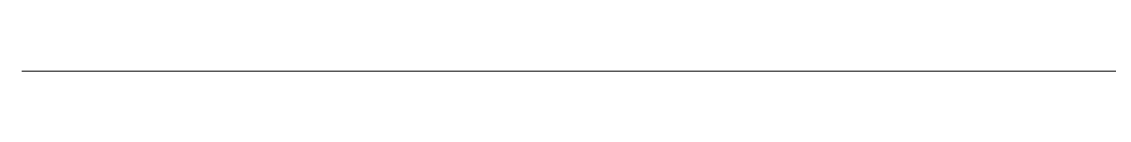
# Model space of a CAD drawing. Header units: metres. Extents: x 0 to 105485, y 0 to 425721.
# Drawn here: x 104957.585 to 104958.41, y 425444.9 to 425444.9 of the extents above; entities that cross this region are included whole.
import ezdxf

# ---------------------------------------------------------------- set-up
doc = ezdxf.new("R2010")
doc.units = ezdxf.units.M
doc.header["$MEASUREMENT"] = 0
doc.layers.add('B-XX-MO-ONDERZOEK_SONDERING-G', color=90, linetype='Continuous', lineweight=18)

msp = doc.modelspace()

# ---------------------------------------------------------------- linework, layer by layer
at = {"layer": 'B-XX-MO-ONDERZOEK_SONDERING-G', "color": 0, "true_color": 0xd62828}
for points in [[(104957.585, 425444.9, 3.381), (104957.6073, 425444.9, 3.361), (104957.6397, 425444.9, 3.341), (104957.6589, 425444.9, 3.321), (104957.7308, 425444.9, 3.301), (104957.7726, 425444.9, 3.281), (104957.8063, 425444.9, 3.261), (104957.8166, 425444.9, 3.241), (104957.8221, 425444.9, 3.221), (104957.8258, 425444.9, 3.201), (104957.8269, 425444.9, 3.181), (104957.8243, 425444.9, 3.161), (104957.8245, 425444.9, 3.141), (104957.8213, 425444.9, 3.121), (104957.8191, 425444.9, 3.101), (104957.8154, 425444.9, 3.081), (104957.8117, 425444.9, 3.061), (104957.8053, 425444.9, 3.041), (104957.7992, 425444.9, 3.021), (104957.7901, 425444.9, 3.001), (104957.7775, 425444.9, 2.981), (104957.7665, 425444.9, 2.961), (104957.7547, 425444.9, 2.941), (104957.7435, 425444.9, 2.921), (104957.7332, 425444.9, 2.901), (104957.7243, 425444.9, 2.881), (104957.716, 425444.9, 2.861), (104957.709, 425444.9, 2.841), (104957.7029, 425444.9, 2.821), (104957.6973, 425444.9, 2.801), (104957.6913, 425444.9, 2.781), (104957.6865, 425444.9, 2.761), (104957.6814, 425444.9, 2.741), (104957.6771, 425444.9, 2.721), (104957.6728, 425444.9, 2.701), (104957.6696, 425444.9, 2.681), (104957.6669, 425444.9, 2.661), (104957.6662, 425444.9, 2.641), (104957.6681, 425444.9, 2.621), (104957.6692, 425444.9, 2.601), (104957.664, 425444.9, 2.581), (104957.6588, 425444.9, 2.561), (104957.6578, 425444.9, 2.541), (104957.6569, 425444.9, 2.521), (104957.6559, 425444.9, 2.501), (104957.6567, 425444.9, 2.481), (104957.6585, 425444.9, 2.461), (104957.6592, 425444.9, 2.441), (104957.6636, 425444.9, 2.421), (104957.6651, 425444.9, 2.401), (104957.7171, 425444.9, 2.381), (104957.8104, 425444.9, 2.361), (104957.8467, 425444.9, 2.341), (104957.8924, 425444.9, 2.321), (104957.9772, 425444.9, 2.301), (104957.9591, 425444.9, 2.281), (104957.909, 425444.9, 2.261), (104957.859, 425444.9, 2.241), (104957.848, 425444.9, 2.221), (104957.837, 425444.9, 2.201), (104957.826, 425444.9, 2.181), (104957.8421, 425444.9, 2.161), (104957.8565, 425444.9, 2.141), (104957.8757, 425444.9, 2.121), (104957.9206, 425444.9, 2.101), (104957.9448, 425444.9, 2.081), (104957.9726, 425444.9, 2.061), (104958.0012, 425444.9, 2.041), (104958.0232, 425444.9, 2.021), (104958.0485, 425444.9, 2.001), (104958.0758, 425444.9, 1.981), (104958.1048, 425444.9, 1.961), (104958.1425, 425444.9, 1.941), (104958.1971, 425444.9, 1.921), (104958.2884, 425444.9, 1.901), (104958.3641, 425444.9, 1.881), (104958.3866, 425444.9, 1.861), (104958.3642, 425444.9, 1.841), (104958.3167, 425444.9, 1.821), (104958.2527, 425444.9, 1.801), (104958.1865, 425444.9, 1.781), (104958.1014, 425444.9, 1.761), (104958.0256, 425444.9, 1.741), (104957.9538, 425444.9, 1.721), (104957.8901, 425444.9, 1.701), (104957.8372, 425444.9, 1.681), (104957.7928, 425444.9, 1.661), (104957.7498, 425444.9, 1.641), (104957.7058, 425444.9, 1.621), (104957.6715, 425444.9, 1.601), (104957.6465, 425444.9, 1.581), (104957.6451, 425444.9, 1.561), (104957.6437, 425444.9, 1.541), (104957.6423, 425444.9, 1.521), (104957.6699, 425444.9, 1.501), (104957.7044, 425444.9, 1.481), (104957.7281, 425444.9, 1.461), (104957.7192, 425444.9, 1.441), (104957.6949, 425444.9, 1.421), (104957.6677, 425444.9, 1.401), (104957.6444, 425444.9, 1.381), (104957.6317, 425444.9, 1.361), (104957.6225, 425444.9, 1.341), (104957.6151, 425444.9, 1.321), (104957.6096, 425444.9, 1.301), (104957.6092, 425444.9, 1.281), (104957.6088, 425444.9, 1.261), (104957.6084, 425444.9, 1.241), (104957.6098, 425444.9, 1.221), (104957.609, 425444.9, 1.201), (104957.6085, 425444.9, 1.181), (104957.6066, 425444.9, 1.161), (104957.6092, 425444.9, 1.141), (104957.6117, 425444.9, 1.121), (104957.6142, 425444.9, 1.101), (104957.6249, 425444.9, 1.081), (104957.6357, 425444.9, 1.061), (104957.6605, 425444.9, 1.041), (104957.6774, 425444.9, 1.021), (104957.6771, 425444.9, 1.001), (104957.6596, 425444.9, 0.981), (104957.6538, 425444.9, 0.961), (104957.648, 425444.9, 0.941), (104957.6422, 425444.9, 0.921), (104957.6373, 425444.9, 0.901), (104957.6324, 425444.9, 0.881), (104957.6274, 425444.9, 0.861), (104957.626, 425444.9, 0.841), (104957.6246, 425444.9, 0.821), (104957.6167, 425444.9, 0.801), (104957.6105, 425444.9, 0.781), (104957.609, 425444.9, 0.761), (104957.6096, 425444.9, 0.741), (104957.6107, 425444.9, 0.721), (104957.6118, 425444.9, 0.701), (104957.6132, 425444.9, 0.681), (104957.6197, 425444.9, 0.661), (104957.7372, 425444.9, 0.641), (104957.7464, 425444.9, 0.621), (104957.7429, 425444.9, 0.601), (104957.7393, 425444.9, 0.581), (104957.7357, 425444.9, 0.561), (104957.7434, 425444.9, 0.541), (104957.7681, 425444.9, 0.521), (104957.8417, 425444.9, 0.501), (104957.7826, 425444.9, 0.481), (104957.7689, 425444.9, 0.461), (104957.7687, 425444.9, 0.441), (104957.7685, 425444.9, 0.421), (104957.7682, 425444.9, 0.401), (104957.9414, 425444.9, 0.381), (104957.989, 425444.9, 0.361), (104957.9362, 425444.9, 0.341), (104957.888, 425444.9, 0.321), (104957.8381, 425444.9, 0.301), (104957.7815, 425444.9, 0.281), (104957.744, 425444.9, 0.261), (104957.7049, 425444.9, 0.241), (104957.7033, 425444.9, 0.221), (104957.683, 425444.9, 0.201), (104957.672, 425444.9, 0.181), (104957.6282, 425444.9, 0.161), (104957.609, 425444.9, 0.141), (104957.6071, 425444.9, 0.121), (104957.6052, 425444.9, 0.101), (104957.6033, 425444.9, 0.081), (104957.6037, 425444.9, 0.061), (104957.6876, 425444.9, 0.041), (104957.7414, 425444.9, 0.021), (104957.7425, 425444.9, 0.001), (104957.7224, 425444.9, -0.019), (104957.7121, 425444.9, -0.038), (104957.7078, 425444.9, -0.058), (104957.673, 425444.9, -0.078), (104957.6327, 425444.9, -0.098), (104957.6253, 425444.9, -0.118), (104957.6179, 425444.9, -0.138), (104957.6158, 425444.9, -0.158), (104957.6137, 425444.9, -0.178), (104957.6116, 425444.9, -0.198), (104957.6108, 425444.9, -0.218), (104957.611, 425444.9, -0.238), (104957.6107, 425444.9, -0.258), (104957.6118, 425444.9, -0.278), (104957.6167, 425444.9, -0.298), (104957.6778, 425444.9, -0.318), (104957.7065, 425444.9, -0.338), (104957.7132, 425444.9, -0.358), (104957.6765, 425444.9, -0.378), (104957.653, 425444.9, -0.398), (104957.6292, 425444.9, -0.418), (104957.6185, 425444.9, -0.438), (104957.6113, 425444.9, -0.458), (104957.6091, 425444.9, -0.478), (104957.607, 425444.9, -0.498), (104957.6059, 425444.9, -0.518), (104957.6049, 425444.9, -0.538), (104957.6038, 425444.9, -0.558), (104957.6047, 425444.9, -0.578), (104957.606, 425444.9, -0.598), (104957.6077, 425444.9, -0.618), (104957.6092, 425444.9, -0.638), (104957.611, 425444.9, -0.658), (104957.6098, 425444.9, -0.678), (104957.6079, 425444.9, -0.698), (104957.6099, 425444.9, -0.718), (104957.6106, 425444.9, -0.738), (104957.6116, 425444.9, -0.758), (104957.6302, 425444.9, -0.778), (104957.6379, 425444.9, -0.798), (104957.6392, 425444.9, -0.818), (104957.6406, 425444.9, -0.838), (104957.6175, 425444.9, -0.858), (104957.6115, 425444.9, -0.878), (104957.6118, 425444.9, -0.898), (104957.611, 425444.9, -0.918), (104957.6125, 425444.9, -0.938), (104957.6142, 425444.9, -0.958), (104957.6178, 425444.9, -0.978), (104957.6189, 425444.9, -0.998), (104957.6184, 425444.9, -1.018), (104957.6285, 425444.9, -1.038), (104957.6413, 425444.9, -1.058), (104957.6408, 425444.9, -1.078), (104957.6246, 425444.9, -1.098), (104957.6138, 425444.9, -1.118), (104957.6125, 425444.9, -1.138), (104957.6126, 425444.9, -1.158), (104957.6115, 425444.9, -1.178), (104957.6105, 425444.9, -1.198), (104957.6107, 425444.9, -1.218), (104957.6111, 425444.9, -1.238), (104957.6104, 425444.9, -1.258), (104957.6115, 425444.9, -1.278), (104957.6111, 425444.9, -1.298), (104957.6086, 425444.9, -1.318), (104957.6064, 425444.9, -1.338), (104957.6037, 425444.9, -1.358), (104957.601, 425444.9, -1.378), (104957.5985, 425444.9, -1.398), (104957.5978, 425444.9, -1.418), (104957.5981, 425444.9, -1.438), (104957.5984, 425444.9, -1.458), (104957.5991, 425444.9, -1.478), (104957.6007, 425444.9, -1.498), (104957.6029, 425444.9, -1.518), (104957.6048, 425444.9, -1.538), (104957.6052, 425444.9, -1.558), (104957.6048, 425444.9, -1.578), (104957.6045, 425444.9, -1.598), (104957.6044, 425444.9, -1.618), (104957.6044, 425444.9, -1.638), (104957.6044, 425444.9, -1.658), (104957.6049, 425444.9, -1.678), (104957.6056, 425444.9, -1.698), (104957.6063, 425444.9, -1.718), (104957.6066, 425444.9, -1.738), (104957.6067, 425444.9, -1.758), (104957.6074, 425444.9, -1.778), (104957.6071, 425444.9, -1.798), (104957.6076, 425444.9, -1.818), (104957.6087, 425444.9, -1.838), (104957.6098, 425444.9, -1.858), (104957.6113, 425444.9, -1.878), (104957.6143, 425444.9, -1.898), (104957.6156, 425444.9, -1.918), (104957.6173, 425444.9, -1.938), (104957.6151, 425444.9, -1.958), (104957.6151, 425444.9, -1.978), (104957.6174, 425444.9, -1.998), (104957.6201, 425444.9, -2.018), (104957.6187, 425444.9, -2.038), (104957.6146, 425444.9, -2.058), (104957.6138, 425444.9, -2.078), (104957.613, 425444.9, -2.098), (104957.6121, 425444.9, -2.118), (104957.6137, 425444.9, -2.138), (104957.6161, 425444.9, -2.158), (104957.6162, 425444.9, -2.178), (104957.6163, 425444.9, -2.198), (104957.6185, 425444.9, -2.218), (104957.6269, 425444.9, -2.238), (104957.6377, 425444.9, -2.258), (104957.6502, 425444.9, -2.278), (104957.6455, 425444.9, -2.298), (104957.6366, 425444.9, -2.318), (104957.6282, 425444.9, -2.338), (104957.626, 425444.9, -2.358), (104957.6228, 425444.9, -2.378), (104957.6312, 425444.9, -2.398), (104957.6217, 425444.9, -2.418), (104957.6201, 425444.9, -2.438), (104957.6182, 425444.9, -2.458), (104957.6175, 425444.9, -2.478), (104957.6166, 425444.9, -2.498), (104957.6165, 425444.9, -2.518), (104957.617, 425444.9, -2.538), (104957.6165, 425444.9, -2.558), (104957.6165, 425444.9, -2.578), (104957.6153, 425444.9, -2.598), (104957.614, 425444.9, -2.618), (104957.6135, 425444.9, -2.638), (104957.6132, 425444.9, -2.658), (104957.6134, 425444.9, -2.678), (104957.6155, 425444.9, -2.698), (104957.6187, 425444.9, -2.718), (104957.62, 425444.9, -2.738), (104957.6224, 425444.9, -2.758), (104957.6212, 425444.9, -2.778), (104957.6202, 425444.9, -2.798), (104957.6177, 425444.9, -2.818), (104957.617, 425444.9, -2.838), (104957.6169, 425444.9, -2.858), (104957.6163, 425444.9, -2.878), (104957.6413, 425444.9, -2.898), (104957.6294, 425444.9, -2.918), (104957.6268, 425444.9, -2.938), (104957.6243, 425444.9, -2.958), (104957.6217, 425444.9, -2.978), (104957.6235, 425444.9, -2.998), (104957.6227, 425444.9, -3.018), (104957.6209, 425444.9, -3.038), (104957.6221, 425444.9, -3.058), (104957.6251, 425444.9, -3.078), (104957.6275, 425444.9, -3.098), (104957.6286, 425444.9, -3.118), (104957.6295, 425444.9, -3.138), (104957.6302, 425444.9, -3.158), (104957.7419, 425444.9, -3.178), (104957.8189, 425444.9, -3.198), (104957.8078, 425444.9, -3.218), (104957.8226, 425444.9, -3.238), (104957.7723, 425444.9, -3.258), (104957.726, 425444.9, -3.278), (104957.6796, 425444.9, -3.298), (104957.6333, 425444.9, -3.318), (104957.6329, 425444.9, -3.338), (104957.6333, 425444.9, -3.358), (104957.6349, 425444.9, -3.378), (104957.6333, 425444.9, -3.398), (104957.6344, 425444.9, -3.418), (104957.6379, 425444.9, -3.438), (104957.6383, 425444.9, -3.458), (104957.6375, 425444.9, -3.478), (104957.6372, 425444.9, -3.498), (104957.636, 425444.9, -3.518), (104957.6352, 425444.9, -3.538), (104957.6312, 425444.9, -3.558), (104957.6265, 425444.9, -3.578), (104957.6235, 425444.9, -3.598), (104957.6232, 425444.9, -3.618), (104957.6221, 425444.9, -3.638), (104957.6212, 425444.9, -3.658), (104957.6216, 425444.9, -3.678), (104957.6214, 425444.9, -3.698), (104957.6211, 425444.9, -3.718), (104957.6218, 425444.9, -3.738), (104957.6222, 425444.9, -3.758), (104957.6228, 425444.9, -3.778), (104957.6241, 425444.9, -3.798), (104957.6226, 425444.9, -3.818), (104957.6235, 425444.9, -3.838), (104957.624, 425444.9, -3.858), (104957.6247, 425444.9, -3.878), (104957.6293, 425444.9, -3.898), (104957.63, 425444.9, -3.918), (104957.6278, 425444.9, -3.938), (104957.629, 425444.9, -3.958), (104957.6326, 425444.9, -3.978), (104957.6378, 425444.9, -3.998), (104957.6415, 425444.9, -4.018), (104957.6428, 425444.9, -4.038), (104957.6359, 425444.9, -4.058), (104957.634, 425444.9, -4.078), (104957.6333, 425444.9, -4.098), (104957.6325, 425444.9, -4.118), (104957.6326, 425444.9, -4.138), (104957.6308, 425444.9, -4.158), (104957.6269, 425444.9, -4.178), (104957.6236, 425444.9, -4.198), (104957.6223, 425444.9, -4.218), (104957.6212, 425444.9, -4.238), (104957.6213, 425444.9, -4.258), (104957.6213, 425444.9, -4.278), (104957.6209, 425444.9, -4.298), (104957.6207, 425444.9, -4.318), (104957.6203, 425444.9, -4.338), (104957.6204, 425444.9, -4.358), (104957.6204, 425444.9, -4.378), (104957.6207, 425444.9, -4.398), (104957.6211, 425444.9, -4.418), (104957.6213, 425444.9, -4.438), (104957.623, 425444.9, -4.458), (104957.6258, 425444.9, -4.478), (104957.6289, 425444.9, -4.498), (104957.6317, 425444.9, -4.518), (104957.633, 425444.9, -4.538), (104957.6315, 425444.9, -4.557), (104957.6297, 425444.9, -4.577), (104957.6277, 425444.9, -4.597), (104957.6278, 425444.9, -4.617), (104957.6276, 425444.9, -4.637), (104957.6262, 425444.9, -4.657), (104957.6272, 425444.9, -4.677), (104957.629, 425444.9, -4.697), (104957.6312, 425444.9, -4.717), (104957.6375, 425444.9, -4.737), (104957.6426, 425444.9, -4.757), (104957.6525, 425444.9, -4.777), (104957.65, 425444.9, -4.797), (104957.6455, 425444.9, -4.817), (104957.6423, 425444.9, -4.837), (104957.6419, 425444.9, -4.857), (104957.639, 425444.9, -4.877), (104957.6366, 425444.9, -4.897), (104957.6375, 425444.9, -4.917), (104957.6408, 425444.9, -4.937), (104957.6397, 425444.9, -4.957), (104957.6388, 425444.9, -4.977), (104957.6375, 425444.9, -4.997), (104957.6388, 425444.9, -5.017), (104957.6408, 425444.9, -5.037), (104957.6411, 425444.9, -5.057), (104957.6388, 425444.9, -5.077), (104957.6361, 425444.9, -5.097), (104957.635, 425444.9, -5.117), (104957.635, 425444.9, -5.137), (104957.6364, 425444.9, -5.157), (104957.6374, 425444.9, -5.177), (104957.6363, 425444.9, -5.197), (104957.6376, 425444.9, -5.217), (104957.64, 425444.9, -5.237), (104957.6423, 425444.9, -5.257), (104957.6441, 425444.9, -5.277), (104957.6454, 425444.9, -5.297), (104957.6439, 425444.9, -5.317), (104957.6424, 425444.9, -5.337), (104957.6408, 425444.9, -5.357), (104957.6436, 425444.9, -5.377), (104957.6441, 425444.9, -5.397), (104957.6435, 425444.9, -5.417), (104957.6406, 425444.9, -5.437), (104957.6383, 425444.9, -5.457), (104957.6368, 425444.9, -5.477), (104957.6395, 425444.9, -5.497), (104957.6478, 425444.9, -5.517), (104957.6595, 425444.9, -5.537), (104957.6644, 425444.9, -5.557), (104957.6577, 425444.9, -5.577), (104957.6444, 425444.9, -5.597), (104957.6409, 425444.9, -5.617), (104957.6436, 425444.9, -5.637), (104957.644, 425444.9, -5.657), (104957.6425, 425444.9, -5.677), (104957.6366, 425444.9, -5.697), (104957.6329, 425444.9, -5.717), (104957.6322, 425444.9, -5.737), (104957.6299, 425444.9, -5.757), (104957.6262, 425444.9, -5.777), (104957.625, 425444.9, -5.797), (104957.6261, 425444.9, -5.817), (104957.626, 425444.9, -5.837), (104957.627, 425444.9, -5.857), (104957.6354, 425444.9, -5.877), (104957.6475, 425444.9, -5.897), (104957.6653, 425444.9, -5.917), (104957.6691, 425444.9, -5.937), (104957.6708, 425444.9, -5.957), (104957.6766, 425444.9, -5.977), (104957.6823, 425444.9, -5.997), (104957.6881, 425444.9, -6.017), (104957.695, 425444.9, -6.037), (104957.6937, 425444.9, -6.057), (104957.7062, 425444.9, -6.077), (104957.7705, 425444.9, -6.097), (104957.8434, 425444.9, -6.117), (104957.8617, 425444.9, -6.137), (104957.8579, 425444.9, -6.157), (104957.8718, 425444.9, -6.177), (104957.9195, 425444.9, -6.197), (104957.9457, 425444.9, -6.217), (104957.913, 425444.9, -6.237), (104957.8664, 425444.9, -6.257), (104957.8487, 425444.9, -6.277), (104957.8433, 425444.9, -6.297), (104957.8378, 425444.9, -6.317), (104957.8323, 425444.9, -6.337), (104957.8329, 425444.9, -6.357), (104957.8402, 425444.9, -6.377), (104957.8002, 425444.9, -6.397), (104957.7625, 425444.9, -6.417), (104957.7246, 425444.9, -6.437), (104957.6943, 425444.9, -6.457), (104957.6937, 425444.9, -6.477), (104957.6931, 425444.9, -6.497), (104957.6925, 425444.9, -6.517), (104957.728, 425444.9, -6.537), (104957.7537, 425444.9, -6.557), (104957.7562, 425444.9, -6.577), (104957.7682, 425444.9, -6.597), (104957.7812, 425444.9, -6.617), (104957.7848, 425444.9, -6.637), (104957.7798, 425444.9, -6.657), (104957.7805, 425444.9, -6.677), (104957.7812, 425444.9, -6.697), (104957.7819, 425444.9, -6.717), (104957.8102, 425444.9, -6.737), (104957.8385, 425444.9, -6.757), (104957.8595, 425444.9, -6.777), (104957.8661, 425444.9, -6.797), (104957.8571, 425444.9, -6.817), (104957.8535, 425444.9, -6.837), (104957.868, 425444.9, -6.857), (104957.8925, 425444.9, -6.877), (104957.9316, 425444.9, -6.897), (104957.9901, 425444.9, -6.917), (104958.0528, 425444.9, -6.937), (104958.0762, 425444.9, -6.957), (104958.0762, 425444.9, -6.977), (104958.0107, 425444.9, -6.997), (104957.9041, 425444.9, -7.017), (104957.8444, 425444.9, -7.037), (104957.8136, 425444.9, -7.057), (104957.7973, 425444.9, -7.077), (104957.7827, 425444.9, -7.097), (104957.7524, 425444.9, -7.117), (104957.7321, 425444.9, -7.137), (104957.7158, 425444.9, -7.157), (104957.7125, 425444.9, -7.177), (104957.7076, 425444.9, -7.197), (104957.7039, 425444.9, -7.217), (104957.6984, 425444.9, -7.237), (104957.6897, 425444.9, -7.257), (104957.6822, 425444.9, -7.277), (104957.6785, 425444.9, -7.297), (104957.6742, 425444.9, -7.317), (104957.6694, 425444.9, -7.337), (104957.6678, 425444.9, -7.357), (104957.668, 425444.9, -7.377), (104957.6697, 425444.9, -7.397), (104957.6783, 425444.9, -7.417), (104957.6947, 425444.9, -7.437), (104957.707, 425444.9, -7.457), (104957.7141, 425444.9, -7.477), (104957.702, 425444.9, -7.497), (104957.6795, 425444.9, -7.517), (104957.6736, 425444.9, -7.537), (104957.6644, 425444.9, -7.557), (104957.6599, 425444.9, -7.577), (104957.6567, 425444.9, -7.597), (104957.6535, 425444.9, -7.617), (104957.6508, 425444.9, -7.637), (104957.6519, 425444.9, -7.657), (104957.6523, 425444.9, -7.677), (104957.6543, 425444.9, -7.697), (104957.6567, 425444.9, -7.717), (104957.6574, 425444.9, -7.737), (104957.6581, 425444.9, -7.757), (104957.6596, 425444.9, -7.777), (104957.6583, 425444.9, -7.797), (104957.6602, 425444.9, -7.817), (104957.661, 425444.9, -7.837), (104957.6623, 425444.9, -7.857), (104957.6605, 425444.9, -7.877), (104957.658, 425444.9, -7.897), (104957.6557, 425444.9, -7.917), (104957.6551, 425444.9, -7.937), (104957.6573, 425444.9, -7.957), (104957.6595, 425444.9, -7.977), (104957.6598, 425444.9, -7.997), (104957.6589, 425444.9, -8.017), (104957.6661, 425444.9, -8.037), (104957.6787, 425444.9, -8.057), (104957.6753, 425444.9, -8.077), (104957.6667, 425444.9, -8.097), (104957.6564, 425444.9, -8.117), (104957.6568, 425444.9, -8.137), (104957.6559, 425444.9, -8.157), (104957.6567, 425444.9, -8.177), (104957.6587, 425444.9, -8.197), (104957.6586, 425444.9, -8.217), (104957.658, 425444.9, -8.237), (104957.6565, 425444.9, -8.257), (104957.6558, 425444.9, -8.277), (104957.6559, 425444.9, -8.297), (104957.6569, 425444.9, -8.317), (104957.6576, 425444.9, -8.337), (104957.6546, 425444.9, -8.357), (104957.6524, 425444.9, -8.377), (104957.6515, 425444.9, -8.397), (104957.6495, 425444.9, -8.417), (104957.6483, 425444.9, -8.437), (104957.6464, 425444.9, -8.457), (104957.6451, 425444.9, -8.477), (104957.6452, 425444.9, -8.497), (104957.6437, 425444.9, -8.517), (104957.6412, 425444.9, -8.537), (104957.6416, 425444.9, -8.557), (104957.6427, 425444.9, -8.577), (104957.6447, 425444.9, -8.597), (104957.6475, 425444.9, -8.617), (104957.6558, 425444.9, -8.637), (104957.6612, 425444.9, -8.657), (104957.6607, 425444.9, -8.677), (104957.6607, 425444.9, -8.697), (104957.6576, 425444.9, -8.717), (104957.6559, 425444.9, -8.737), (104957.6542, 425444.9, -8.757), (104957.6563, 425444.9, -8.777), (104957.6568, 425444.9, -8.797), (104957.6556, 425444.9, -8.817), (104957.6536, 425444.9, -8.837), (104957.6531, 425444.9, -8.857), (104957.6522, 425444.9, -8.877), (104957.6541, 425444.9, -8.897), (104957.6548, 425444.9, -8.917), (104957.6559, 425444.9, -8.937), (104957.6568, 425444.9, -8.957), (104957.6523, 425444.9, -8.977), (104957.6506, 425444.9, -8.997), (104957.6498, 425444.9, -9.017), (104957.649, 425444.9, -9.037), (104957.6491, 425444.9, -9.057), (104957.6485, 425444.9, -9.077), (104957.6476, 425444.9, -9.097), (104957.6459, 425444.9, -9.117), (104957.6459, 425444.9, -9.137), (104957.6445, 425444.9, -9.157), (104957.6443, 425444.9, -9.177), (104957.6448, 425444.9, -9.197), (104957.6439, 425444.9, -9.217), (104957.6431, 425444.9, -9.237), (104957.6427, 425444.9, -9.257), (104957.6409, 425444.9, -9.277), (104957.6399, 425444.9, -9.297), (104957.6386, 425444.9, -9.317), (104957.6374, 425444.9, -9.337), (104957.6359, 425444.9, -9.357), (104957.6335, 425444.9, -9.377), (104957.6323, 425444.9, -9.397), (104957.633, 425444.9, -9.417), (104957.6337, 425444.9, -9.437), (104957.633, 425444.9, -9.457), (104957.6316, 425444.9, -9.477), (104957.6316, 425444.9, -9.497), (104957.6326, 425444.9, -9.517), (104957.6325, 425444.9, -9.537), (104957.6335, 425444.9, -9.557), (104957.6342, 425444.9, -9.577), (104957.6341, 425444.9, -9.597), (104957.6338, 425444.9, -9.617), (104957.6328, 425444.9, -9.637), (104957.6334, 425444.9, -9.657), (104957.6329, 425444.9, -9.677), (104957.6322, 425444.9, -9.697), (104957.6314, 425444.9, -9.717), (104957.6299, 425444.9, -9.737), (104957.6295, 425444.9, -9.757), (104957.6289, 425444.9, -9.777), (104957.6289, 425444.9, -9.797), (104957.6296, 425444.9, -9.817), (104957.6301, 425444.9, -9.837), (104957.6305, 425444.9, -9.857), (104957.6306, 425444.9, -9.877), (104957.6306, 425444.9, -9.897), (104957.6307, 425444.9, -9.917), (104957.6311, 425444.9, -9.937), (104957.6324, 425444.9, -9.957), (104957.6335, 425444.9, -9.977), (104957.6342, 425444.9, -9.997), (104957.6342, 425444.9, -10.016), (104957.6349, 425444.9, -10.036), (104957.6358, 425444.9, -10.056), (104957.6361, 425444.9, -10.076), (104957.6365, 425444.9, -10.096), (104957.6372, 425444.9, -10.116), (104957.6372, 425444.9, -10.136), (104957.6372, 425444.9, -10.156), (104957.6373, 425444.9, -10.176), (104957.6379, 425444.9, -10.196), (104957.6375, 425444.9, -10.216), (104957.6371, 425444.9, -10.236), (104957.6372, 425444.9, -10.256), (104957.6381, 425444.9, -10.276), (104957.6392, 425444.9, -10.296), (104957.6392, 425444.9, -10.316), (104957.639, 425444.9, -10.336), (104957.64, 425444.9, -10.356), (104957.6407, 425444.9, -10.376), (104957.641, 425444.9, -10.396), (104957.6405, 425444.9, -10.416), (104957.6402, 425444.9, -10.436), (104957.6389, 425444.9, -10.456), (104957.6373, 425444.9, -10.476), (104957.6366, 425444.9, -10.496), (104957.6352, 425444.9, -10.516), (104957.6351, 425444.9, -10.536), (104957.6352, 425444.9, -10.556), (104957.6359, 425444.9, -10.576), (104957.6364, 425444.9, -10.596), (104957.6368, 425444.9, -10.616), (104957.637, 425444.9, -10.636), (104957.6375, 425444.9, -10.656), (104957.6377, 425444.9, -10.676), (104957.6374, 425444.9, -10.696), (104957.6378, 425444.9, -10.716), (104957.6381, 425444.9, -10.736), (104957.639, 425444.9, -10.756), (104957.6401, 425444.9, -10.776), (104957.6418, 425444.9, -10.796), (104957.6435, 425444.9, -10.816), (104957.6449, 425444.9, -10.836), (104957.6454, 425444.9, -10.856), (104957.645, 425444.9, -10.876), (104957.6445, 425444.9, -10.896), (104957.6441, 425444.9, -10.916), (104957.6438, 425444.9, -10.936), (104957.6434, 425444.9, -10.956), (104957.6419, 425444.9, -10.976), (104957.641, 425444.9, -10.996), (104957.6398, 425444.9, -11.016), (104957.6376, 425444.9, -11.036), (104957.6363, 425444.9, -11.056), (104957.6345, 425444.9, -11.076), (104957.6344, 425444.9, -11.096), (104957.6351, 425444.9, -11.116), (104957.6349, 425444.9, -11.136), (104957.6349, 425444.9, -11.156), (104957.6349, 425444.9, -11.176), (104957.6352, 425444.9, -11.196), (104957.6352, 425444.9, -11.216), (104957.6359, 425444.9, -11.236), (104957.6348, 425444.9, -11.256), (104957.6343, 425444.9, -11.276), (104957.6339, 425444.9, -11.296), (104957.6334, 425444.9, -11.316), (104957.6335, 425444.9, -11.336), (104957.6367, 425444.9, -11.356), (104957.638, 425444.9, -11.376), (104957.6398, 425444.9, -11.396), (104957.6398, 425444.9, -11.416), (104957.6404, 425444.9, -11.436), (104957.6399, 425444.9, -11.456), (104957.6401, 425444.9, -11.476), (104957.6402, 425444.9, -11.496), (104957.6405, 425444.9, -11.516), (104957.6409, 425444.9, -11.536), (104957.6415, 425444.9, -11.556), (104957.6422, 425444.9, -11.576), (104957.6439, 425444.9, -11.596), (104957.6443, 425444.9, -11.616), (104957.6441, 425444.9, -11.636), (104957.6457, 425444.9, -11.656), (104957.6458, 425444.9, -11.676), (104957.646, 425444.9, -11.696), (104957.6465, 425444.9, -11.716), (104957.6471, 425444.9, -11.736), (104957.648, 425444.9, -11.756), (104957.6487, 425444.9, -11.776), (104957.6505, 425444.9, -11.796), (104957.6513, 425444.9, -11.816), (104957.6521, 425444.9, -11.836), (104957.6537, 425444.9, -11.856), (104957.6566, 425444.9, -11.876), (104957.6582, 425444.9, -11.896), (104957.6584, 425444.9, -11.916), (104957.6592, 425444.9, -11.936), (104957.6618, 425444.9, -11.956), (104957.663, 425444.9, -11.976), (104957.6658, 425444.9, -11.996), (104957.6724, 425444.9, -12.016), (104957.6773, 425444.9, -12.036), (104957.674, 425444.9, -12.056), (104957.6739, 425444.9, -12.076), (104957.6739, 425444.9, -12.096), (104957.6738, 425444.9, -12.116), (104957.6934, 425444.9, -12.136), (104957.6968, 425444.9, -12.156), (104957.6893, 425444.9, -12.176), (104957.6653, 425444.9, -12.196), (104957.6458, 425444.9, -12.216), (104957.6316, 425444.9, -12.236), (104957.6252, 425444.9, -12.256), (104957.6226, 425444.9, -12.276), (104957.6221, 425444.9, -12.296), (104957.6213, 425444.9, -12.316), (104957.6205, 425444.9, -12.336), (104957.6199, 425444.9, -12.356), (104957.6223, 425444.9, -12.376), (104957.632, 425444.9, -12.396), (104957.6655, 425444.9, -12.416), (104957.6927, 425444.9, -12.436), (104957.703, 425444.9, -12.456), (104957.6993, 425444.9, -12.476), (104957.6989, 425444.9, -12.496), (104957.7076, 425444.9, -12.516), (104957.7358, 425444.9, -12.536), (104957.7729, 425444.9, -12.556), (104957.8255, 425444.9, -12.576), (104957.896, 425444.9, -12.596), (104957.9432, 425444.9, -12.616), (104957.9914, 425444.9, -12.636), (104958.0348, 425444.9, -12.656), (104958.1031, 425444.9, -12.676), (104958.1703, 425444.9, -12.696), (104958.2629, 425444.9, -12.716), (104958.3372, 425444.9, -12.736), (104958.4188, 425444.9, -12.756)], [(104958.5223, 425444.9, -26.261), (104958.246, 425444.9, -26.281), (104958.0867, 425444.9, -26.301), (104957.9621, 425444.9, -26.321), (104957.9145, 425444.9, -26.341), (104957.8544, 425444.9, -26.361), (104957.8144, 425444.9, -26.381), (104957.7847, 425444.9, -26.401), (104957.776, 425444.9, -26.421), (104957.7738, 425444.9, -26.441), (104957.7689, 425444.9, -26.461), (104957.7666, 425444.9, -26.481), (104957.7693, 425444.9, -26.501), (104957.7723, 425444.9, -26.521), (104957.779, 425444.9, -26.541), (104957.7863, 425444.9, -26.561), (104957.7946, 425444.9, -26.581), (104957.804, 425444.9, -26.6), (104957.8059, 425444.9, -26.62), (104957.799, 425444.9, -26.64), (104957.7942, 425444.9, -26.66), (104957.7938, 425444.9, -26.68), (104957.7932, 425444.9, -26.7), (104957.7959, 425444.9, -26.72), (104957.7993, 425444.9, -26.74), (104957.788, 425444.9, -26.76), (104957.7704, 425444.9, -26.78), (104957.7603, 425444.9, -26.8), (104957.7515, 425444.9, -26.82), (104957.7483, 425444.9, -26.84), (104957.7543, 425444.9, -26.86), (104957.7735, 425444.9, -26.88), (104957.8001, 425444.9, -26.9), (104957.8238, 425444.9, -26.92), (104957.8365, 425444.9, -26.94), (104957.8481, 425444.9, -26.96), (104957.853, 425444.9, -26.979), (104957.8577, 425444.9, -26.999), (104957.8658, 425444.9, -27.019), (104957.8744, 425444.9, -27.039), (104957.885, 425444.9, -27.059), (104957.905, 425444.9, -27.079), (104957.9277, 425444.9, -27.099), (104957.9359, 425444.9, -27.119), (104957.9356, 425444.9, -27.139), (104957.9246, 425444.9, -27.159), (104957.9187, 425444.9, -27.179), (104957.9088, 425444.9, -27.199), (104957.9022, 425444.9, -27.219), (104957.8937, 425444.9, -27.239), (104957.8897, 425444.9, -27.259), (104957.8868, 425444.9, -27.279), (104957.8901, 425444.9, -27.299), (104957.8911, 425444.9, -27.318), (104957.8819, 425444.9, -27.338), (104957.8782, 425444.9, -27.358), (104957.8762, 425444.9, -27.378), (104957.8796, 425444.9, -27.398), (104957.8891, 425444.9, -27.418), (104957.8985, 425444.9, -27.438), (104957.9003, 425444.9, -27.458), (104957.9073, 425444.9, -27.478), (104957.92, 425444.9, -27.498), (104957.9566, 425444.9, -27.518), (104958.0088, 425444.9, -27.538), (104958.086, 425444.9, -27.558), (104958.1616, 425444.9, -27.578), (104958.2309, 425444.9, -27.598), (104958.2861, 425444.9, -27.618), (104958.3309, 425444.9, -27.638), (104958.3986, 425444.9, -27.658), (104958.4705, 425444.9, -27.677)], [(104958.4489, 425444.9, -18.692), (104958.2877, 425444.9, -18.712), (104958.1468, 425444.9, -18.732), (104958.0792, 425444.9, -18.752), (104958.007, 425444.9, -18.772), (104957.9924, 425444.9, -18.792), (104957.9624, 425444.9, -18.812), (104957.9461, 425444.9, -18.832), (104957.9311, 425444.9, -18.852), (104957.9202, 425444.9, -18.872), (104957.9104, 425444.9, -18.892), (104957.8956, 425444.9, -18.912), (104957.892, 425444.9, -18.932), (104957.8907, 425444.9, -18.952), (104957.8869, 425444.9, -18.972), (104957.8834, 425444.9, -18.992), (104957.8798, 425444.9, -19.012), (104957.8758, 425444.9, -19.032), (104957.8678, 425444.9, -19.052), (104957.8636, 425444.9, -19.072), (104957.861, 425444.9, -19.092), (104957.8567, 425444.9, -19.112), (104957.8456, 425444.9, -19.132), (104957.8306, 425444.9, -19.152), (104957.8198, 425444.9, -19.172), (104957.8127, 425444.9, -19.192), (104957.8082, 425444.9, -19.212), (104957.8038, 425444.9, -19.232), (104957.8016, 425444.9, -19.252), (104957.7968, 425444.9, -19.272), (104957.7907, 425444.9, -19.292), (104957.7875, 425444.9, -19.312), (104957.7918, 425444.9, -19.332), (104957.798, 425444.9, -19.351), (104957.7998, 425444.9, -19.371), (104957.7972, 425444.9, -19.391), (104957.7953, 425444.9, -19.411), (104957.7951, 425444.9, -19.431), (104957.7978, 425444.9, -19.451), (104957.8009, 425444.9, -19.471), (104957.801, 425444.9, -19.491), (104957.7999, 425444.9, -19.511), (104957.8055, 425444.9, -19.531), (104957.8215, 425444.9, -19.551), (104957.8309, 425444.9, -19.571), (104957.831, 425444.9, -19.591), (104957.8455, 425444.9, -19.611), (104957.8757, 425444.9, -19.631), (104957.9133, 425444.9, -19.651), (104957.9453, 425444.9, -19.671), (104958.0197, 425444.9, -19.691), (104958.0913, 425444.9, -19.711), (104958.1459, 425444.9, -19.731), (104958.178, 425444.9, -19.751), (104958.2397, 425444.9, -19.771), (104958.2937, 425444.9, -19.791), (104958.3024, 425444.9, -19.811), (104958.2975, 425444.9, -19.831), (104958.3069, 425444.9, -19.851), (104958.3117, 425444.9, -19.871), (104958.3136, 425444.9, -19.891), (104958.3106, 425444.9, -19.911), (104958.2851, 425444.9, -19.931), (104958.2674, 425444.9, -19.951), (104958.2613, 425444.9, -19.971), (104958.255, 425444.9, -19.991), (104958.2458, 425444.9, -20.011), (104958.2362, 425444.9, -20.031), (104958.2214, 425444.9, -20.051), (104958.2133, 425444.9, -20.071), (104958.2058, 425444.9, -20.091), (104958.2038, 425444.9, -20.111), (104958.2099, 425444.9, -20.131), (104958.224, 425444.9, -20.151), (104958.2514, 425444.9, -20.171), (104958.2817, 425444.9, -20.191), (104958.2852, 425444.9, -20.211), (104958.2719, 425444.9, -20.231), (104958.2588, 425444.9, -20.251), (104958.246, 425444.9, -20.271), (104958.219, 425444.9, -20.291), (104958.2191, 425444.9, -20.311), (104958.2219, 425444.9, -20.331), (104958.238, 425444.9, -20.351), (104958.2485, 425444.9, -20.371), (104958.2646, 425444.9, -20.391), (104958.2692, 425444.9, -20.411), (104958.2769, 425444.9, -20.431), (104958.2904, 425444.9, -20.451), (104958.3075, 425444.9, -20.471), (104958.3187, 425444.9, -20.491), (104958.3201, 425444.9, -20.511), (104958.3009, 425444.9, -20.531), (104958.2658, 425444.9, -20.551), (104958.2599, 425444.9, -20.571), (104958.2541, 425444.9, -20.591), (104958.2483, 425444.9, -20.61), (104958.3246, 425444.9, -20.63), (104958.3199, 425444.9, -20.65), (104958.2189, 425444.9, -20.67), (104958.1367, 425444.9, -20.69), (104958.0553, 425444.9, -20.71), (104957.9808, 425444.9, -20.73), (104957.9625, 425444.9, -20.75), (104957.9441, 425444.9, -20.77), (104957.9258, 425444.9, -20.79), (104957.9337, 425444.9, -20.81), (104957.9462, 425444.9, -20.83), (104957.9592, 425444.9, -20.85), (104957.9548, 425444.9, -20.87), (104957.9282, 425444.9, -20.89), (104957.8987, 425444.9, -20.91), (104957.8957, 425444.9, -20.93), (104957.8927, 425444.9, -20.95), (104957.8897, 425444.9, -20.97), (104957.9089, 425444.9, -20.99), (104957.9152, 425444.9, -21.01), (104957.9234, 425444.9, -21.03), (104957.9477, 425444.9, -21.05), (104957.9758, 425444.9, -21.07), (104958.0023, 425444.9, -21.09), (104958.0126, 425444.9, -21.11), (104957.9935, 425444.9, -21.13), (104957.9548, 425444.9, -21.15), (104957.8897, 425444.9, -21.17), (104957.8455, 425444.9, -21.19), (104957.8341, 425444.9, -21.21), (104957.8227, 425444.9, -21.23), (104957.8114, 425444.9, -21.25), (104957.8449, 425444.9, -21.27), (104957.8851, 425444.9, -21.29), (104957.9053, 425444.9, -21.31), (104957.8847, 425444.9, -21.33), (104957.8412, 425444.9, -21.35), (104957.8316, 425444.9, -21.37), (104957.8219, 425444.9, -21.39), (104957.8122, 425444.9, -21.41), (104957.8238, 425444.9, -21.43), (104957.9071, 425444.9, -21.45), (104957.9849, 425444.9, -21.47), (104958.0074, 425444.9, -21.49), (104958.0094, 425444.9, -21.51), (104958.0115, 425444.9, -21.53), (104958.0135, 425444.9, -21.55), (104958.0392, 425444.9, -21.57), (104958.2096, 425444.9, -21.59), (104958.2458, 425444.9, -21.61), (104958.1838, 425444.9, -21.63), (104958.1815, 425444.9, -21.65), (104958.1792, 425444.9, -21.67), (104958.1769, 425444.9, -21.69), (104958.2217, 425444.9, -21.71), (104958.1913, 425444.9, -21.729), (104958.1262, 425444.9, -21.749), (104958.0659, 425444.9, -21.769), (104958.0257, 425444.9, -21.789), (104958.0103, 425444.9, -21.809), (104957.9883, 425444.9, -21.829), (104957.9203, 425444.9, -21.849), (104957.8754, 425444.9, -21.869), (104957.8261, 425444.9, -21.889), (104957.7785, 425444.9, -21.909), (104957.7764, 425444.9, -21.929), (104957.7743, 425444.9, -21.949), (104957.7722, 425444.9, -21.969), (104957.7794, 425444.9, -21.989), (104957.7889, 425444.9, -22.009), (104957.8252, 425444.9, -22.029), (104957.8761, 425444.9, -22.049), (104957.893, 425444.9, -22.069), (104957.9584, 425444.9, -22.089), (104958.1056, 425444.9, -22.109), (104958.284, 425444.9, -22.129), (104958.3414, 425444.9, -22.149), (104958.2853, 425444.9, -22.169), (104958.142, 425444.9, -22.189), (104957.9996, 425444.9, -22.209), (104957.9302, 425444.9, -22.229), (104957.8747, 425444.9, -22.249), (104957.8638, 425444.9, -22.269), (104957.8529, 425444.9, -22.289), (104957.842, 425444.9, -22.309), (104957.8501, 425444.9, -22.329), (104957.8581, 425444.9, -22.349), (104957.8662, 425444.9, -22.369), (104957.8878, 425444.9, -22.389), (104957.957, 425444.9, -22.409), (104957.9853, 425444.9, -22.429), (104957.9306, 425444.9, -22.449), (104957.8713, 425444.9, -22.469), (104957.8006, 425444.9, -22.489), (104957.7867, 425444.9, -22.509), (104957.7822, 425444.9, -22.529), (104957.7806, 425444.9, -22.549), (104957.7784, 425444.9, -22.569), (104957.7802, 425444.9, -22.589), (104957.7851, 425444.9, -22.609), (104957.7919, 425444.9, -22.629), (104957.7935, 425444.9, -22.649), (104957.8023, 425444.9, -22.669), (104957.8047, 425444.9, -22.689), (104957.8119, 425444.9, -22.709), (104957.8197, 425444.9, -22.729), (104957.8199, 425444.9, -22.748), (104957.8085, 425444.9, -22.768), (104957.8287, 425444.9, -22.788), (104957.8488, 425444.9, -22.808), (104957.869, 425444.9, -22.828), (104958.0139, 425444.9, -22.848), (104958.1019, 425444.9, -22.868), (104958.1637, 425444.9, -22.888), (104958.1439, 425444.9, -22.908), (104958.0689, 425444.9, -22.928), (104957.921, 425444.9, -22.948), (104957.8313, 425444.9, -22.968), (104957.8093, 425444.9, -22.988), (104957.8069, 425444.9, -23.008), (104957.8016, 425444.9, -23.028), (104957.8038, 425444.9, -23.048), (104957.8107, 425444.9, -23.068), (104957.8082, 425444.9, -23.088), (104957.8037, 425444.9, -23.108), (104957.8043, 425444.9, -23.128), (104957.814, 425444.9, -23.148), (104957.8316, 425444.9, -23.168), (104957.8377, 425444.9, -23.188), (104957.8087, 425444.9, -23.208), (104957.7981, 425444.9, -23.228), (104957.7982, 425444.9, -23.248), (104957.8149, 425444.9, -23.268), (104957.8259, 425444.9, -23.288), (104957.8445, 425444.9, -23.308), (104957.8473, 425444.9, -23.328), (104957.8467, 425444.9, -23.348), (104957.8953, 425444.9, -23.368), (104958.1397, 425444.9, -23.388), (104958.9555, 425444.9, -23.408)], [(104958.4153, 425444.9, -30.17), (104958.2608, 425444.9, -30.19), (104958.1839, 425444.9, -30.21), (104958.0987, 425444.9, -30.23), (104958.0729, 425444.9, -30.25), (104958.0645, 425444.9, -30.27), (104958.0533, 425444.9, -30.289), (104958.0384, 425444.9, -30.309), (104958.0253, 425444.9, -30.329), (104958.0191, 425444.9, -30.349), (104958.0131, 425444.9, -30.369), (104958.0003, 425444.9, -30.389), (104957.9958, 425444.9, -30.409), (104957.9899, 425444.9, -30.429), (104957.9893, 425444.9, -30.449), (104957.9842, 425444.9, -30.469), (104957.9809, 425444.9, -30.489), (104957.9799, 425444.9, -30.509), (104957.9793, 425444.9, -30.529), (104957.9729, 425444.9, -30.549), (104957.9697, 425444.9, -30.568), (104957.9617, 425444.9, -30.588), (104957.9537, 425444.9, -30.608), (104957.9391, 425444.9, -30.628), (104957.9371, 425444.9, -30.648), (104957.9291, 425444.9, -30.668), (104957.9274, 425444.9, -30.688), (104957.9234, 425444.9, -30.708), (104957.9237, 425444.9, -30.728), (104957.9249, 425444.9, -30.748), (104957.9207, 425444.9, -30.768), (104957.9139, 425444.9, -30.788), (104957.9271, 425444.9, -30.808), (104957.9465, 425444.9, -30.827), (104957.9714, 425444.9, -30.847), (104957.9922, 425444.9, -30.867), (104958.014, 425444.9, -30.887), (104958.0376, 425444.9, -30.907), (104958.054, 425444.9, -30.927), (104958.0628, 425444.9, -30.947), (104958.0689, 425444.9, -30.967), (104958.0735, 425444.9, -30.987), (104958.0571, 425444.9, -31.007), (104958.0299, 425444.9, -31.027), (104958.009, 425444.9, -31.047), (104957.9972, 425444.9, -31.066), (104957.9739, 425444.9, -31.086), (104957.9604, 425444.9, -31.106), (104957.9468, 425444.9, -31.126), (104957.9327, 425444.9, -31.146), (104957.9249, 425444.9, -31.166), (104957.9183, 425444.9, -31.186), (104957.9143, 425444.9, -31.206), (104957.9148, 425444.9, -31.226), (104957.913, 425444.9, -31.246), (104957.9091, 425444.9, -31.266), (104957.9038, 425444.9, -31.286), (104957.9011, 425444.9, -31.306), (104957.8997, 425444.9, -31.325), (104957.8986, 425444.9, -31.345), (104957.9005, 425444.9, -31.365), (104957.906, 425444.9, -31.385), (104957.9054, 425444.9, -31.405), (104957.9081, 425444.9, -31.425), (104957.9106, 425444.9, -31.445), (104957.9093, 425444.9, -31.465), (104957.9119, 425444.9, -31.485), (104957.9114, 425444.9, -31.505), (104957.9066, 425444.9, -31.525), (104957.9044, 425444.9, -31.545), (104957.9021, 425444.9, -31.565), (104957.8934, 425444.9, -31.584), (104957.8851, 425444.9, -31.604), (104957.874, 425444.9, -31.624), (104957.8702, 425444.9, -31.644), (104957.8685, 425444.9, -31.664), (104957.871, 425444.9, -31.684), (104957.8715, 425444.9, -31.704), (104957.8684, 425444.9, -31.724), (104957.8673, 425444.9, -31.744), (104957.8702, 425444.9, -31.764), (104957.8742, 425444.9, -31.784), (104957.8784, 425444.9, -31.804), (104957.8773, 425444.9, -31.824), (104957.8695, 425444.9, -31.843), (104957.8691, 425444.9, -31.863), (104957.8683, 425444.9, -31.883), (104957.8687, 425444.9, -31.903), (104957.8734, 425444.9, -31.923), (104957.8777, 425444.9, -31.943), (104957.8864, 425444.9, -31.963), (104957.8984, 425444.9, -31.983), (104957.9135, 425444.9, -32.003), (104957.9299, 425444.9, -32.023), (104957.9448, 425444.9, -32.043), (104957.952, 425444.9, -32.063), (104957.9575, 425444.9, -32.082), (104957.9657, 425444.9, -32.102), (104957.9694, 425444.9, -32.122), (104957.9676, 425444.9, -32.142), (104957.9695, 425444.9, -32.162), (104957.9668, 425444.9, -32.182), (104957.9721, 425444.9, -32.202), (104957.9824, 425444.9, -32.222), (104957.9972, 425444.9, -32.242), (104958.0117, 425444.9, -32.262), (104958.0093, 425444.9, -32.282), (104958.0103, 425444.9, -32.302), (104957.999, 425444.9, -32.321), (104957.9895, 425444.9, -32.341), (104957.9874, 425444.9, -32.361), (104957.9757, 425444.9, -32.381), (104957.9726, 425444.9, -32.401), (104957.9639, 425444.9, -32.421), (104957.9525, 425444.9, -32.441), (104957.9452, 425444.9, -32.461), (104957.94, 425444.9, -32.481), (104957.9256, 425444.9, -32.501), (104957.9393, 425444.9, -32.521), (104957.954, 425444.9, -32.541), (104957.9608, 425444.9, -32.561), (104957.9512, 425444.9, -32.58), (104957.9239, 425444.9, -32.6), (104957.9005, 425444.9, -32.62), (104957.8817, 425444.9, -32.64), (104957.8771, 425444.9, -32.66), (104957.8794, 425444.9, -32.68), (104957.8987, 425444.9, -32.7), (104957.9019, 425444.9, -32.72), (104957.905, 425444.9, -32.74), (104957.9156, 425444.9, -32.76), (104957.9289, 425444.9, -32.78), (104957.9395, 425444.9, -32.8), (104957.9458, 425444.9, -32.819), (104957.9533, 425444.9, -32.839), (104957.9555, 425444.9, -32.859), (104957.9619, 425444.9, -32.879), (104957.9593, 425444.9, -32.899), (104957.9576, 425444.9, -32.919), (104957.9518, 425444.9, -32.939), (104957.9481, 425444.9, -32.959), (104957.956, 425444.9, -32.979), (104957.9645, 425444.9, -32.999), (104957.9623, 425444.9, -33.019), (104957.9593, 425444.9, -33.039), (104957.9493, 425444.9, -33.059), (104957.9308, 425444.9, -33.078), (104957.9275, 425444.9, -33.098), (104957.9197, 425444.9, -33.118), (104957.9096, 425444.9, -33.138), (104957.8918, 425444.9, -33.158), (104957.8701, 425444.9, -33.178), (104957.8591, 425444.9, -33.198), (104957.8519, 425444.9, -33.218), (104957.8468, 425444.9, -33.238), (104957.8322, 425444.9, -33.258), (104957.8256, 425444.9, -33.278), (104957.8258, 425444.9, -33.298), (104957.8329, 425444.9, -33.318), (104957.8676, 425444.9, -33.337), (104957.9248, 425444.9, -33.357), (104957.9368, 425444.9, -33.377), (104957.9422, 425444.9, -33.397), (104957.9837, 425444.9, -33.417), (104958.0583, 425444.9, -33.437), (104958.1929, 425444.9, -33.457), (104958.317, 425444.9, -33.477), (104958.4334, 425444.9, -33.497)], [(104958.4452, 425444.9, -37.219), (104958.2651, 425444.9, -37.239), (104958.12, 425444.9, -37.259), (104957.9912, 425444.9, -37.279), (104957.9156, 425444.9, -37.298), (104957.9025, 425444.9, -37.318), (104957.9098, 425444.9, -37.338), (104957.9234, 425444.9, -37.358), (104957.9362, 425444.9, -37.378), (104957.9339, 425444.9, -37.398), (104957.9148, 425444.9, -37.418), (104957.8907, 425444.9, -37.438), (104957.8882, 425444.9, -37.458), (104957.8858, 425444.9, -37.478), (104957.8805, 425444.9, -37.497), (104957.8716, 425444.9, -37.517), (104957.8657, 425444.9, -37.537), (104957.8609, 425444.9, -37.557), (104957.8533, 425444.9, -37.577), (104957.8528, 425444.9, -37.597), (104957.8678, 425444.9, -37.617), (104957.9318, 425444.9, -37.637), (104958.08, 425444.9, -37.657), (104958.3268, 425444.9, -37.676), (104958.535, 425444.9, -37.696)], [(104958.4122, 425444.9, -37.796), (104958.2833, 425444.9, -37.816), (104958.2088, 425444.9, -37.836), (104958.1297, 425444.9, -37.856), (104958.0677, 425444.9, -37.875), (104958.0159, 425444.9, -37.895), (104957.928, 425444.9, -37.915), (104957.9012, 425444.9, -37.935), (104957.8898, 425444.9, -37.955), (104957.8878, 425444.9, -37.975), (104957.8945, 425444.9, -37.995), (104957.9393, 425444.9, -38.015), (104958.0101, 425444.9, -38.035), (104958.1106, 425444.9, -38.054), (104958.1941, 425444.9, -38.074), (104958.3319, 425444.9, -38.094), (104958.327, 425444.9, -38.114), (104958.1935, 425444.9, -38.134), (104958.0464, 425444.9, -38.154), (104957.9408, 425444.9, -38.174), (104957.9021, 425444.9, -38.194), (104957.898, 425444.9, -38.214), (104957.8922, 425444.9, -38.233), (104957.8972, 425444.9, -38.253), (104957.9436, 425444.9, -38.273), (104957.9921, 425444.9, -38.293), (104957.9753, 425444.9, -38.313), (104957.927, 425444.9, -38.333), (104957.9165, 425444.9, -38.353), (104957.9061, 425444.9, -38.373), (104957.8957, 425444.9, -38.392), (104957.8948, 425444.9, -38.412), (104957.894, 425444.9, -38.432), (104957.8932, 425444.9, -38.452), (104957.9035, 425444.9, -38.472), (104957.9087, 425444.9, -38.492), (104957.8942, 425444.9, -38.512), (104957.8864, 425444.9, -38.532), (104957.8804, 425444.9, -38.552), (104957.8847, 425444.9, -38.571), (104957.8802, 425444.9, -38.591), (104957.869, 425444.9, -38.611), (104957.8672, 425444.9, -38.631), (104957.8714, 425444.9, -38.651), (104957.8714, 425444.9, -38.671), (104957.878, 425444.9, -38.691), (104957.8801, 425444.9, -38.711), (104957.8772, 425444.9, -38.731), (104957.8731, 425444.9, -38.75), (104957.8711, 425444.9, -38.77), (104957.873, 425444.9, -38.79), (104957.8735, 425444.9, -38.81), (104957.8755, 425444.9, -38.83), (104957.8747, 425444.9, -38.85), (104957.8791, 425444.9, -38.87), (104957.8805, 425444.9, -38.89), (104957.8907, 425444.9, -38.909), (104957.9022, 425444.9, -38.929), (104957.9139, 425444.9, -38.949), (104957.9032, 425444.9, -38.969), (104957.9024, 425444.9, -38.989), (104957.9267, 425444.9, -39.009), (104957.9468, 425444.9, -39.029), (104957.9434, 425444.9, -39.049), (104957.9161, 425444.9, -39.069), (104957.9018, 425444.9, -39.088), (104957.891, 425444.9, -39.108), (104957.8909, 425444.9, -39.128), (104957.9112, 425444.9, -39.148), (104957.9317, 425444.9, -39.168), (104957.9216, 425444.9, -39.188), (104957.9102, 425444.9, -39.208), (104957.923, 425444.9, -39.228), (104957.9354, 425444.9, -39.247), (104957.9333, 425444.9, -39.267), (104957.9178, 425444.9, -39.287), (104957.9225, 425444.9, -39.307), (104957.9197, 425444.9, -39.327), (104957.9001, 425444.9, -39.347), (104957.8792, 425444.9, -39.367), (104957.8705, 425444.9, -39.387), (104957.8751, 425444.9, -39.407), (104957.8903, 425444.9, -39.426), (104957.9287, 425444.9, -39.446), (104958.0017, 425444.9, -39.466), (104958.0507, 425444.9, -39.486), (104958.0728, 425444.9, -39.506), (104958.1051, 425444.9, -39.526), (104958.2678, 425444.9, -39.546), (104958.5797, 425444.9, -39.566)], [(104958.4445, 425444.9, -35.607), (104958.3422, 425444.9, -35.627), (104958.2421, 425444.9, -35.647), (104958.1357, 425444.9, -35.667), (104958.1218, 425444.9, -35.687), (104958.0885, 425444.9, -35.707), (104958.073, 425444.9, -35.727), (104958.0729, 425444.9, -35.747), (104958.0937, 425444.9, -35.767), (104958.1213, 425444.9, -35.786), (104958.15, 425444.9, -35.806), (104958.178, 425444.9, -35.826), (104958.1545, 425444.9, -35.846), (104958.122, 425444.9, -35.866), (104958.1258, 425444.9, -35.886), (104958.1097, 425444.9, -35.906), (104958.1169, 425444.9, -35.926), (104958.1242, 425444.9, -35.946), (104958.1315, 425444.9, -35.966), (104958.2753, 425444.9, -35.985), (104958.3153, 425444.9, -36.005), (104958.1972, 425444.9, -36.025), (104958.0882, 425444.9, -36.045), (104957.9652, 425444.9, -36.065), (104957.9589, 425444.9, -36.085), (104957.9526, 425444.9, -36.105), (104957.9463, 425444.9, -36.125), (104957.9353, 425444.9, -36.145), (104957.9172, 425444.9, -36.165), (104957.9048, 425444.9, -36.184), (104957.8992, 425444.9, -36.204), (104957.8954, 425444.9, -36.224), (104957.8984, 425444.9, -36.244), (104957.9064, 425444.9, -36.264), (104957.9079, 425444.9, -36.284), (104957.9051, 425444.9, -36.304), (104957.9015, 425444.9, -36.324), (104957.8978, 425444.9, -36.344), (104957.8942, 425444.9, -36.363), (104957.898, 425444.9, -36.383), (104957.8988, 425444.9, -36.403), (104957.8992, 425444.9, -36.423), (104957.8869, 425444.9, -36.443), (104957.8848, 425444.9, -36.463), (104957.8829, 425444.9, -36.483), (104957.8818, 425444.9, -36.503), (104957.8868, 425444.9, -36.523), (104957.8929, 425444.9, -36.543), (104957.8987, 425444.9, -36.562), (104957.899, 425444.9, -36.582), (104957.8977, 425444.9, -36.602), (104957.8954, 425444.9, -36.622), (104957.8988, 425444.9, -36.642), (104957.8992, 425444.9, -36.662), (104957.8925, 425444.9, -36.682), (104957.8917, 425444.9, -36.702), (104957.9079, 425444.9, -36.722), (104957.9429, 425444.9, -36.741), (104957.9881, 425444.9, -36.761), (104957.9945, 425444.9, -36.781), (104957.9839, 425444.9, -36.801), (104958.0242, 425444.9, -36.821), (104958.1251, 425444.9, -36.841), (104958.2542, 425444.9, -36.861), (104958.301, 425444.9, -36.881), (104958.2177, 425444.9, -36.901), (104958.1229, 425444.9, -36.921), (104958.0098, 425444.9, -36.94), (104957.978, 425444.9, -36.96), (104957.9738, 425444.9, -36.98), (104957.9593, 425444.9, -37), (104957.9574, 425444.9, -37.02), (104957.9403, 425444.9, -37.04), (104957.9316, 425444.9, -37.06), (104957.9229, 425444.9, -37.08), (104957.9142, 425444.9, -37.1), (104957.9887, 425444.9, -37.119), (104958.0969, 425444.9, -37.139), (104958.1977, 425444.9, -37.159), (104958.2933, 425444.9, -37.179), (104958.4736, 425444.9, -37.199)], [(104958.4697, 425444.9, -28.914), (104958.3118, 425444.9, -28.934), (104958.1995, 425444.9, -28.954), (104958.1249, 425444.9, -28.974), (104958.0669, 425444.9, -28.994), (104958.0068, 425444.9, -29.014), (104957.9519, 425444.9, -29.033), (104957.9385, 425444.9, -29.053), (104957.9259, 425444.9, -29.073), (104957.9192, 425444.9, -29.093), (104957.9129, 425444.9, -29.113), (104957.9057, 425444.9, -29.133), (104957.8998, 425444.9, -29.153), (104957.8978, 425444.9, -29.173), (104957.8964, 425444.9, -29.193), (104957.8869, 425444.9, -29.213), (104957.8843, 425444.9, -29.233), (104957.885, 425444.9, -29.253), (104957.8879, 425444.9, -29.273), (104957.9022, 425444.9, -29.293), (104957.9182, 425444.9, -29.313), (104957.9295, 425444.9, -29.333), (104957.9452, 425444.9, -29.353), (104957.9572, 425444.9, -29.372), (104957.9662, 425444.9, -29.392), (104957.9817, 425444.9, -29.412), (104958.0079, 425444.9, -29.432), (104958.0522, 425444.9, -29.452), (104958.1332, 425444.9, -29.472), (104958.209, 425444.9, -29.492), (104958.3188, 425444.9, -29.512), (104958.4732, 425444.9, -29.532)], [(104958.4732, 425444.9, -27.957), (104958.3475, 425444.9, -27.977), (104958.2576, 425444.9, -27.997), (104958.2084, 425444.9, -28.016), (104958.1876, 425444.9, -28.036), (104958.19, 425444.9, -28.056), (104958.1778, 425444.9, -28.076), (104958.1546, 425444.9, -28.096), (104958.1105, 425444.9, -28.116), (104958.0511, 425444.9, -28.136), (104958.0234, 425444.9, -28.156), (104958.0148, 425444.9, -28.176), (104958.0062, 425444.9, -28.196), (104957.9977, 425444.9, -28.216), (104957.9986, 425444.9, -28.236), (104957.9782, 425444.9, -28.256), (104957.947, 425444.9, -28.276), (104957.9403, 425444.9, -28.296), (104957.9335, 425444.9, -28.316), (104957.9268, 425444.9, -28.336), (104957.9459, 425444.9, -28.356), (104957.9662, 425444.9, -28.375), (104958.0476, 425444.9, -28.395), (104958.1675, 425444.9, -28.415), (104958.2413, 425444.9, -28.435), (104958.2581, 425444.9, -28.455), (104958.1785, 425444.9, -28.475), (104958.1072, 425444.9, -28.495), (104958.093, 425444.9, -28.515), (104958.0788, 425444.9, -28.535), (104958.0646, 425444.9, -28.555), (104958.096, 425444.9, -28.575), (104958.0831, 425444.9, -28.595), (104958.1011, 425444.9, -28.615), (104958.2285, 425444.9, -28.635), (104958.3662, 425444.9, -28.655), (104958.415, 425444.9, -28.675)], [(104958.4752, 425444.9, -34.473), (104958.2867, 425444.9, -34.493), (104958.1266, 425444.9, -34.512), (104958.0283, 425444.9, -34.532), (104957.975, 425444.9, -34.552), (104957.9505, 425444.9, -34.572), (104957.9389, 425444.9, -34.592), (104957.9481, 425444.9, -34.612), (104957.9793, 425444.9, -34.632), (104958.0045, 425444.9, -34.652), (104958.0344, 425444.9, -34.672), (104958.0755, 425444.9, -34.692), (104958.2177, 425444.9, -34.712), (104958.3741, 425444.9, -34.731), (104958.5038, 425444.9, -34.751)], [(104958.4291, 425444.9, -34.791), (104958.2639, 425444.9, -34.811), (104958.1445, 425444.9, -34.831), (104958.1103, 425444.9, -34.851), (104958.1062, 425444.9, -34.871), (104958.102, 425444.9, -34.891), (104958.0978, 425444.9, -34.911), (104958.1087, 425444.9, -34.931), (104958.2907, 425444.9, -34.951), (104958.478, 425444.9, -34.97)], [(104958.4331, 425444.9, -35.289), (104958.3674, 425444.9, -35.309), (104958.2269, 425444.9, -35.329), (104958.2119, 425444.9, -35.349), (104958.1969, 425444.9, -35.369), (104958.1819, 425444.9, -35.388), (104958.1848, 425444.9, -35.408), (104958.2259, 425444.9, -35.428), (104958.4043, 425444.9, -35.448), (104958.5904, 425444.9, -35.468)], [(104958.4173, 425444.9, -15.354), (104958.3995, 425444.9, -15.374), (104958.3763, 425444.9, -15.394), (104958.3534, 425444.9, -15.414), (104958.3216, 425444.9, -15.434), (104958.2744, 425444.9, -15.454), (104958.236, 425444.9, -15.474), (104958.2045, 425444.9, -15.494), (104958.2031, 425444.9, -15.514), (104958.2311, 425444.9, -15.534), (104958.262, 425444.9, -15.554), (104958.2927, 425444.9, -15.574), (104958.3125, 425444.9, -15.594), (104958.3167, 425444.9, -15.614), (104958.3263, 425444.9, -15.634), (104958.3502, 425444.9, -15.654), (104958.3999, 425444.9, -15.674), (104958.4511, 425444.9, -15.694)], [(104958.4123, 425444.9, -17.633), (104958.3967, 425444.9, -17.653), (104958.3758, 425444.9, -17.673), (104958.359, 425444.9, -17.693), (104958.3378, 425444.9, -17.713), (104958.3214, 425444.9, -17.733), (104958.3081, 425444.9, -17.753), (104958.2969, 425444.9, -17.773), (104958.2889, 425444.9, -17.793), (104958.279, 425444.9, -17.813), (104958.2738, 425444.9, -17.833), (104958.2719, 425444.9, -17.853), (104958.2804, 425444.9, -17.873), (104958.2984, 425444.9, -17.893), (104958.3327, 425444.9, -17.913), (104958.4056, 425444.9, -17.933), (104958.5775, 425444.9, -17.953)], [(104958.4945, 425444.9, -35.03), (104958.3894, 425444.9, -35.05), (104958.3648, 425444.9, -35.07), (104958.3402, 425444.9, -35.09), (104958.3156, 425444.9, -35.11), (104958.3877, 425444.9, -35.13), (104958.3992, 425444.9, -35.15), (104958.3674, 425444.9, -35.17), (104958.3379, 425444.9, -35.189), (104958.3085, 425444.9, -35.209), (104958.2791, 425444.9, -35.229), (104958.3014, 425444.9, -35.249), (104958.4132, 425444.9, -35.269)], [(104958.4167, 425444.9, -16.913), (104958.4094, 425444.9, -16.933), (104958.4056, 425444.9, -16.953), (104958.4044, 425444.9, -16.973), (104958.4045, 425444.9, -16.993), (104958.4016, 425444.9, -17.013), (104958.3942, 425444.9, -17.033), (104958.3928, 425444.9, -17.053), (104958.3925, 425444.9, -17.073), (104958.3934, 425444.9, -17.093), (104958.3963, 425444.9, -17.113), (104958.3972, 425444.9, -17.133), (104958.3956, 425444.9, -17.153), (104958.3892, 425444.9, -17.173), (104958.3829, 425444.9, -17.193), (104958.3734, 425444.9, -17.213), (104958.3682, 425444.9, -17.233), (104958.3647, 425444.9, -17.253), (104958.3667, 425444.9, -17.273), (104958.3727, 425444.9, -17.293), (104958.3794, 425444.9, -17.313), (104958.3849, 425444.9, -17.333), (104958.3901, 425444.9, -17.353), (104958.3949, 425444.9, -17.373), (104958.4018, 425444.9, -17.393), (104958.4095, 425444.9, -17.413), (104958.4201, 425444.9, -17.433)]]:
    msp.add_polyline3d(points, dxfattribs=at)

doc.saveas('drawing.dxf')
